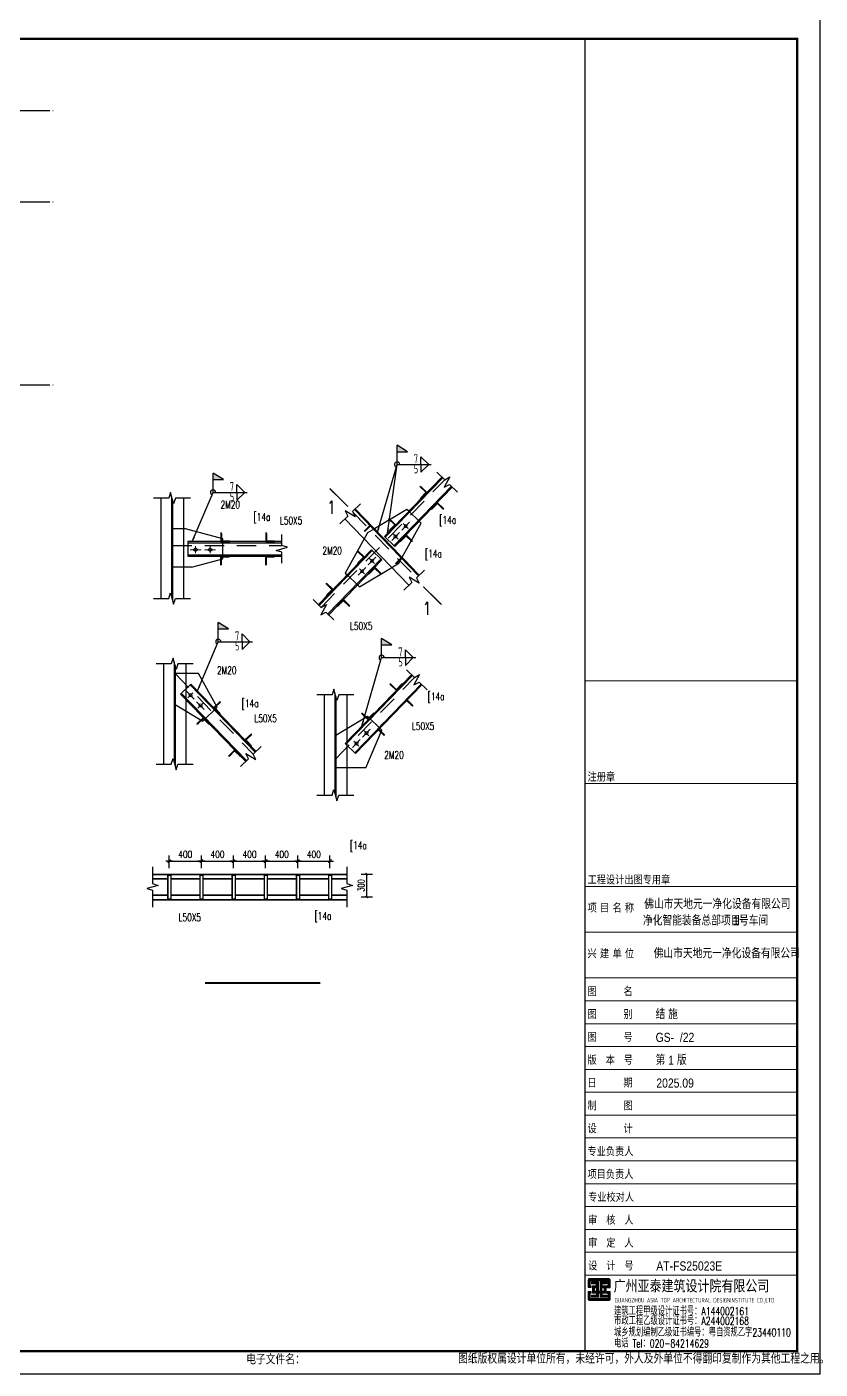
# Model space of a CAD drawing. Extents: x 95752 to 843522, y -411933 to 75567.
# Drawn here: x 551174 to 603223, y -102321 to -14245 of the extents above; entities that cross this region are included whole.
import ezdxf
from ezdxf.enums import TextEntityAlignment as Align

# ---------------------------------------------------------------- set-up
doc = ezdxf.new("R2010")
doc.units = 0
doc.header["$LTSCALE"] = 1000
doc.header["$MEASUREMENT"] = 0
doc.linetypes.add('2', pattern=[5, 1.5, -1, 1.5, -1])
doc.linetypes.add('DOTE', pattern=[2.42, 2, -0.2, 0.02, -0.2])
for name, color, linetype, lineweight in [('10', 7, 'Continuous', 18), ('14', 2, 'Continuous', 20), ('尺寸标注', 9, 'Continuous', 18)]:
    doc.layers.add(name, color=color, linetype=linetype, lineweight=lineweight)
for name, color, linetype in [('13', 4, 'Continuous'), ('180', 7, '2'), ('_0', 7, 'Continuous'), ('AXIS', 3, 'Continuous'), ('DIM_SYMB', 3, 'Continuous'), ('DOTE', 1, 'Continuous'), ('OTHER', 7, 'Continuous'), ('PUB_DIM', 3, 'Continuous'), ('PUB_TEXT', 7, 'Continuous'), ('PUB_TITLE', 4, 'Continuous'), ('WELD', 7, 'Continuous'), ('WELD_TEXT', 7, 'Continuous')]:
    doc.layers.add(name, color=color, linetype=linetype)
doc.styles.add('_HZTXT', font='gs_txt.shx', dxfattribs={"width": 0.8, "bigfont": 'hzdx.shx'})
doc.styles.add('_TCH_DIM', font='SIMPLEX', dxfattribs={"bigfont": 'GBCBIG'})
doc.styles.add('_TCH_DIM_T3', font='SIMPLEX', dxfattribs={"width": 0.705882, "bigfont": 'GBCBIG'})
doc.styles.add('dim_font', font='SIMPLEX.shx', dxfattribs={"width": 0.8})
doc.styles.add('HT', font='simhei.ttf')
doc.styles.add('HZTXT', font='romans.shx', dxfattribs={"width": 0.7, "bigfont": 'hzdx.shx'})
doc.styles.add('hztxt0', font='romans.shx', dxfattribs={"bigfont": 'gbcbig0.shx'})
doc.styles.get("Standard").update_dxf_attribs({"font": 'gbenor.shx', "bigfont": 'gbcbig.shx'})
doc.styles.add('TSSD_Label', font='tssdeng.shx', dxfattribs={"width": 0.7, "bigfont": 'hztxt.shx'})
doc.styles.add('宋体', font='SimSun.ttf')
doc.dimstyles.new('TSSD_LEADER_STYLE_400.0', dxfattribs={"dimtxt": 0.18, "dimasz": 400, "dimexe": 0.18, "dimexo": 0.0625, "dimgap": 0.09, "dimtad": 0, "dimtih": 1, "dimtoh": 1, "dimdec": 4, "dimzin": 0, "dimdsep": 46, "dimtxsty": 'Standard', "dimcen": 0.09, "dimadec": 0, "dimazin": 0, "dimtfac": 1, "dimtdec": 4, "dimtofl": 0, "dimtmove": 0, "dimatfit": 3, "dimfxl": 1, "dimtolj": 1, "dimtzin": 0, "dimarcsym": 0})

# ---------------------------------------------------------------- blocks, each defined once
blk = doc.blocks.new('A$C703777E7')
for p, q in [((0, 50), (0, 50)), ((0, 50), (0, 0)), ((4, 46), (4, 8)), ((8, 4), (46, 4)), ((0, 0), (50, 0)), ((50, 0), (50, 0))]:
    blk.add_line(p, q)
for centre, start, end in [((0, 46), 0, 90), ((8, 8), 180, 270), ((46, 0), 0, 90)]:
    blk.add_arc(centre, 4, start, end)
blk = doc.blocks.new('_WELD001')
at = {"linetype": 'ByBlock'}
h = blk.add_hatch(color=0, dxfattribs=at)
h.paths.add_polyline_path([(0.8, 1), (0, 1.5), (0, 1)])
edge = h.paths.add_edge_path()
edge.add_line((0, 0), (0, 1.5))
at = {"color": 0, "linetype": 'ByBlock'}
for p, q in [((0, 0), (0, 1.5)), ((0.8, 1), (0, 1.5)), ((0, 1), (0.8, 1))]:
    blk.add_line(p, q, dxfattribs=at)
blk = doc.blocks.new('_WELD004')
at = {"color": 0, "linetype": 'ByBlock'}
for p, q in [((0, 1), (1, 0)), ((0, 0), (0, 1))]:
    blk.add_line(p, q, dxfattribs=at)
blk = doc.blocks.new('_DIMX')
blk.add_line((-150, 0), (150, 0))
at = {"const_width": 50}
blk.add_lwpolyline([(-70, -70), (70, 70)], dxfattribs=at)
blk = doc.blocks.new('_ArchTick')
at = {"color": 0, "linetype": 'ByBlock', "const_width": 0.4}
blk.add_lwpolyline([(-0.5, -0.5), (0.5, 0.5)], dxfattribs=at)
blk = doc.blocks.new('弘吉车间2')
at = {"layer": '14'}
h = blk.add_hatch(dxfattribs=at)
h.set_pattern_fill('ANSI31', color=256, scale=100, angle=135, style=0)
h.set_pattern_definition([(180, (-226475.39, -78017.824), (-3e-15, -12.5), [])])
edge = h.paths.add_edge_path()
edge.add_line((-9011, 2855), (-9011, 2773))
edge.add_line((-9011, 2773), (-9152, 2773))
edge.add_line((-9152, 2773), (-9152, 3084))
edge.add_arc((-9062, 3084), 90, 90, 180, ccw=False)
edge.add_line((-9062, 3174), (-8271, 3174))
edge.add_arc((-8271, 3084), 90, 0, 90, ccw=False)
edge.add_line((-8181, 3084), (-8181, 2768))
edge.add_line((-8181, 2768), (-8311, 2768))
edge.add_line((-8311, 2768), (-8311, 2862))
edge.add_line((-8311, 2862), (-8282, 2862))
edge.add_line((-8282, 2862), (-8268, 2862))
edge.add_line((-8268, 2862), (-8268, 3074))
edge.add_line((-8268, 3074), (-9055, 3074))
edge.add_line((-9055, 3074), (-9055, 2855))
edge.add_line((-9055, 2855), (-9011, 2855))
h.paths.add_polyline_path([(-8629, 2622), (-8629, 3030), (-8321, 3030), (-8321, 2942), (-8535, 2942), (-8535, 2855), (-8362, 2855), (-8362, 2525), (-8542, 2525), (-8542, 2442), (-8320, 2442), (-8320, 2365), (-8628, 2365), (-8628, 2526), (-8697, 2526), (-8697, 2365), (-9006, 2365), (-9006, 2442), (-8784, 2442), (-8784, 2525), (-8963, 2525), (-8963, 2855), (-8790, 2855), (-8790, 2942), (-9004, 2942), (-9004, 3030), (-8697, 3030), (-8697, 2622)])
h.paths.add_polyline_path([(-8874, 2772), (-8776, 2772), (-8776, 2616), (-8874, 2616)], flags=16)
h.paths.add_polyline_path([(-8452, 2772), (-8549, 2772), (-8549, 2616), (-8452, 2616)], flags=16)
edge = h.paths.add_edge_path()
edge.add_line((-9011, 2525), (-9011, 2607))
edge.add_line((-9011, 2607), (-9152, 2607))
edge.add_line((-9152, 2607), (-9152, 2296))
edge.add_arc((-9062, 2296), 90, 180, 270)
edge.add_line((-9062, 2206), (-8271, 2206))
edge.add_arc((-8271, 2296), 90, 270, 360)
edge.add_line((-8181, 2296), (-8181, 2612))
edge.add_line((-8181, 2612), (-8311, 2612))
edge.add_line((-8311, 2612), (-8311, 2518))
edge.add_line((-8311, 2518), (-8282, 2518))
edge.add_line((-8282, 2518), (-8268, 2518))
edge.add_line((-8268, 2518), (-8268, 2306))
edge.add_line((-8268, 2306), (-9055, 2306))
edge.add_line((-9055, 2306), (-9055, 2525))
edge.add_line((-9055, 2525), (-9011, 2525))
for p, q in [((-9300, 29320), (-9300, 0)), ((-9300, 29320), (0, 29320)), ((-9300, 24820), (0, 24820)), ((-9300, 20320), (0, 20320)), ((-9300, 18320), (0, 18320)), ((-9300, 16320), (0, 16320)), ((-9300, 15320), (0, 15320)), ((-9300, 14320), (0, 14320)), ((-9300, 13320), (0, 13320)), ((-9300, 12320), (0, 12320)), ((-9300, 11320), (0, 11320)), ((-9300, 10320), (0, 10320)), ((-9300, 9320), (0, 9320)), ((-9300, 8320), (0, 8320)), ((-9300, 7320), (0, 7320)), ((-9300, 6320), (0, 6320)), ((-9300, 5320), (0, 5320)), ((-9300, 4320), (0, 4320)), ((-9300, 3320), (0, 3320)), ((-9300, 3320), (0, 3320))]:
    blk.add_line(p, q, dxfattribs=at)
for points in [[(-9300, 0), (0, 0), (0, 29320), (-9300, 29320)], [(-8874, 2772), (-8776, 2772), (-8776, 2616), (-8874, 2616)], [(-8452, 2772), (-8549, 2772), (-8549, 2616), (-8452, 2616)]]:
    blk.add_lwpolyline(points, close=True, dxfattribs=at)
for points in [[(-9011, 2855), (-9011, 2773), (-9152, 2773), (-9152, 3084, -0.414214), (-9062, 3174), (-8271, 3174, -0.414214), (-8181, 3084), (-8181, 2768), (-8311, 2768), (-8311, 2862), (-8282, 2862), (-8268, 2862), (-8268, 3074), (-9055, 3074), (-9055, 2855)], [(-9011, 2525), (-9011, 2607), (-9152, 2607), (-9152, 2296, 0.414214), (-9062, 2206), (-8271, 2206, 0.414214), (-8181, 2296), (-8181, 2612), (-8311, 2612), (-8311, 2518), (-8282, 2518), (-8268, 2518), (-8268, 2306), (-9055, 2306), (-9055, 2525)]]:
    blk.add_lwpolyline(points, format="xyb", close=True, dxfattribs=at)
blk.add_lwpolyline([(-8629, 2622), (-8629, 2622), (-8629, 3030), (-8321, 3030), (-8321, 2942), (-8535, 2942), (-8535, 2855), (-8362, 2855), (-8362, 2525), (-8542, 2525), (-8542, 2442), (-8320, 2442), (-8320, 2365), (-8628, 2365), (-8628, 2526), (-8697, 2526), (-8697, 2365), (-9006, 2365), (-9006, 2442), (-8784, 2442), (-8784, 2525), (-8963, 2525), (-8963, 2855), (-8790, 2855), (-8790, 2942), (-9004, 2942), (-9004, 3030), (-8697, 3030), (-8697, 2622), (-8629, 2622)], dxfattribs=at)
at = {"layer": '13', "color": 7, "style": '_HZTXT', "width": 0.85}
for s, height, p in [('佛山市天地元一净化设备有限公司', 417.91, (-6694, 19336)), ('净化智能装备总部项目-', 417.91, (-6750, 18616)), ('1号车间', 417.9, (-2815, 18616)), ('佛山市天地元一净化设备有限公司', 417.91, (-6282, 17179)), ('结 施', 400, (-6198, 14522)), ('GS-  /22', 400, (-6198, 13522)), ('第 1 版', 400, (-6198, 12522)), ('2025.09', 400, (-6166, 11522)), ('AT-FS25023E', 400, (-6166, 3522))]:
    blk.add_text(s, height=height, dxfattribs=at).set_placement(p)
at = {"layer": '13', "style": 'HZTXT', "width": 0.7}
for s, p in [('建筑工程甲级设计证书号：A144002161', (-8015, 1568)), ('市政工程乙级设计证书号：A244002168', (-8015, 1144)), ('城乡规划编制乙级证书编号：粤自资规乙字23440110', (-8015, 639)), ('电话 Tel：020-84214629', (-8015, 159))]:
    blk.add_text(s, height=350, rotation=359.99972, dxfattribs=at).set_placement(p)
at = {"layer": '14'}
for s, height, style, width, p in [('注册章', 350, '宋体', 0.82, (-9173, 24949)), ('工程设计出图专用章', 350, '宋体', 0.82, (-9173, 20449)), ('项', 350, '宋体', 0.82, (-9176, 19220)), ('目', 350, '宋体', 0.82, (-8632, 19220)), ('名', 350, '宋体', 0.82, (-8081, 19220)), ('称', 350, '宋体', 0.82, (-7542, 19220)), ('建', 350, '宋体', 0.82, (-8632, 17220)), ('单', 350, '宋体', 0.82, (-8081, 17220)), ('位', 350, '宋体', 0.82, (-7542, 17220)), ('兴', 350, '宋体', 0.82, (-9176, 17220)), ('图      名', 350, '宋体', 0.82, (-9176, 15566)), ('图      别', 350, '宋体', 0.82, (-9176, 14566)), ('图      号', 350, '宋体', 0.82, (-9176, 13566)), ('版  本  号', 350, '宋体', 0.82, (-9176, 12566)), ('日      期', 350, '宋体', 0.82, (-9176, 11566)), ('制      图', 350, '宋体', 0.82, (-9176, 10566)), ('设      计', 350, '宋体', 0.82, (-9176, 9566)), ('专业负责人', 350, '宋体', 0.82, (-9176, 8566)), ('项目负责人', 350, '宋体', 0.82, (-9176, 7566)), ('专业校对人', 350, '宋体', 0.82, (-9149, 6566, -24845)), ('审  核  人', 350, '宋体', 0.82, (-9149, 5566, -24845)), ('审  定  人', 350, '宋体', 0.82, (-9149, 4566, -24845)), ('设  计  号', 350, '宋体', 0.82, (-9149, 3566, -24845)), ('广州亚泰建筑设计院有限公司', 480, 'HT', 0.8, (-8033, 2612))]:
    blk.add_text(s, height=height, dxfattribs=dict(at, style=style, width=width)).set_placement(p)
at = {"layer": '14', "width": 0.8}
blk.add_text('GUANGZHOU ASIA TOP ARCHITECTURAL DESIGNINSTITUTE CO.,LTD', height=198, rotation=359.99972, dxfattribs=at).set_placement((-7987, 2124, -24845))
at = {"layer": '14', "style": 'hztxt0'}
for s, p in [('电子文件名：', (-24105, -584)), ('图纸版权属设计单位所有，未经许可，外人及外单位不得翻印复制作为其他工程之用。', (-14838, -548))]:
    blk.add_text(s, height=450, rotation=359.99972, dxfattribs=at).set_placement(p)
blk = doc.blocks.new('ss1.1')
for p, q in [((101153, 367215), (101153, 359414)), ((101993, 367344), (101993, 359543)), ((102063, 367087), (102063, 359286)), ((102903, 367215), (102903, 359414)), ((101349, 354334), (101349, 346533)), ((102189, 354462), (102189, 346661)), ((102259, 354205), (102259, 346404)), ((103099, 354334), (103099, 346533)), ((113852, 351921), (113852, 344120)), ((114692, 352049), (114692, 344248)), ((114762, 351792), (114762, 343991)), ((115602, 351921), (115602, 344120)), ((100492, 338540), (100492, 337240)), ((100492, 337980), (115604, 337980)), ((100492, 337955), (115604, 337955)), ((100492, 337630), (101691, 337630)), ((100492, 337605), (101691, 337605)), ((101676, 337905), (101926, 337905)), ((101676, 337905), (101676, 336055)), ((101691, 337905), (101691, 336055)), ((101926, 337905), (101926, 336055)), ((101926, 337630), (104191, 337630)), ((101926, 337605), (104191, 337605)), ((104176, 337905), (104426, 337905)), ((104176, 337905), (104176, 336055)), ((104191, 337905), (104191, 336055)), ((104426, 337905), (104426, 336055)), ((104426, 337630), (106691, 337630)), ((104426, 337605), (106691, 337605)), ((106676, 337905), (106926, 337905)), ((106676, 337905), (106676, 336055)), ((106691, 337905), (106691, 336055)), ((106926, 337905), (106926, 336055)), ((106926, 337630), (109191, 337630)), ((106926, 337605), (109191, 337605)), ((109176, 337905), (109426, 337905)), ((109176, 337905), (109176, 336055)), ((109191, 337905), (109191, 336055)), ((109426, 337905), (109426, 336055)), ((109426, 337630), (111691, 337630)), ((109426, 337605), (111691, 337605)), ((111676, 337905), (111926, 337905)), ((111676, 337905), (111676, 336055)), ((111691, 337905), (111691, 336055)), ((111926, 337905), (111926, 336055)), ((111926, 337630), (114191, 337630)), ((111926, 337605), (114191, 337605)), ((114176, 337905), (114426, 337905)), ((114176, 337905), (114176, 336055)), ((114191, 337905), (114191, 336055)), ((114426, 337905), (114426, 336055)), ((114426, 337630), (115604, 337630)), ((114426, 337605), (115604, 337605)), ((100492, 336355), (101691, 336355)), ((100492, 336330), (101691, 336330)), ((101926, 336355), (104191, 336355)), ((101926, 336330), (104191, 336330)), ((104426, 336355), (106691, 336355)), ((104426, 336330), (106691, 336330)), ((106926, 336355), (109191, 336355)), ((106926, 336330), (109191, 336330)), ((109426, 336355), (111691, 336355)), ((109426, 336330), (111691, 336330)), ((111926, 336355), (114191, 336355)), ((111926, 336330), (114191, 336330)), ((114426, 336355), (115604, 336355)), ((114426, 336330), (115604, 336330)), ((100492, 336005), (115604, 336005)), ((100492, 335980), (115604, 335980)), ((101676, 336055), (101926, 336055)), ((104176, 336055), (104426, 336055)), ((106676, 336055), (106926, 336055)), ((109176, 336055), (109426, 336055)), ((111676, 336055), (111926, 336055)), ((114176, 336055), (114426, 336055))]:
    blk.add_line(p, q)
at = {"layer": '10'}
for p, q in [((119115, 363930), (119700, 364534)), ((119206, 364427), (119609, 364037)), ((119894, 364735), (120478, 365339)), ((119985, 365231), (120388, 364842)), ((103858, 363484), (103858, 362924)), ((104978, 363484), (104978, 362924)), ((103438, 363204), (104278, 363204)), ((104558, 363204), (105398, 363204)), ((117279, 362032), (117863, 362636)), ((117369, 362529), (117772, 362139)), ((116500, 361227), (117084, 361831)), ((116591, 361724), (116993, 361334)), ((103157, 352192), (103742, 351588)), ((103651, 352085), (103248, 351695)), ((103936, 351387), (104520, 350783)), ((104430, 351280), (104027, 350890)), ((116844, 348636), (117428, 349240)), ((116935, 349133), (117337, 348743)), ((116065, 347831), (116649, 348435)), ((116156, 348328), (116559, 347938))]:
    blk.add_line(p, q, dxfattribs=at)
at = {"layer": '10', "color": 1}
for p, q in [((119307, 364329), (119281, 364101)), ((119534, 364363), (119307, 364329)), ((119508, 364135), (119534, 364363)), ((120086, 365134), (120060, 364906)), ((120060, 364906), (120287, 364939)), ((120313, 365168), (120086, 365134)), ((120287, 364939), (120313, 365168)), ((103858, 363344), (103676, 363204)), ((104040, 363204), (103858, 363344)), ((104978, 363344), (104796, 363204)), ((105160, 363204), (104978, 363344)), ((119281, 364101), (119508, 364135)), ((103676, 363204), (103858, 363064)), ((103858, 363064), (104040, 363204)), ((104796, 363204), (104978, 363064)), ((104978, 363064), (105160, 363204)), ((117470, 362431), (117444, 362203)), ((117444, 362203), (117671, 362236)), ((117697, 362465), (117470, 362431)), ((117671, 362236), (117697, 362465)), ((116691, 361626), (116665, 361398)), ((116665, 361398), (116892, 361432)), ((116918, 361660), (116691, 361626)), ((116892, 361432), (116918, 361660)), ((103323, 352021), (103349, 351793)), ((103550, 351987), (103323, 352021)), ((103349, 351793), (103576, 351759)), ((103576, 351759), (103550, 351987)), ((104102, 351216), (104128, 350988)), ((104329, 351182), (104102, 351216)), ((104128, 350988), (104355, 350954)), ((104355, 350954), (104329, 351182)), ((117036, 349035), (117010, 348807)), ((117010, 348807), (117237, 348841)), ((117263, 349069), (117036, 349035)), ((117237, 348841), (117263, 349069)), ((116257, 348230), (116231, 348002)), ((116231, 348002), (116458, 348036)), ((116484, 348264), (116257, 348230)), ((116458, 348036), (116484, 348264))]:
    blk.add_line(p, q, dxfattribs=at)
at = {"layer": '10'}
for centre, start, end in [((120186, 365037), 0, 180), ((120186, 365037), 180, 0), ((119407, 364232), 0, 180), ((119407, 364232), 180, 0), ((103858, 363204), 45.93919, 225.93919), ((103858, 363204), 225.93919, 45.93919), ((104978, 363204), 45.93919, 225.93919), ((104978, 363204), 225.93919, 45.93919), ((117571, 362334), 0, 180), ((117571, 362334), 180, 0), ((116792, 361529), 0, 180), ((116792, 361529), 180, 0), ((103449, 351890), 0, 180), ((103449, 351890), 180, 0), ((104228, 351085), 0, 180), ((104228, 351085), 180, 0), ((117136, 348938), 0, 180), ((117136, 348938), 180, 0), ((116357, 348133), 0, 180), ((116357, 348133), 180, 0)]:
    blk.add_arc(centre, 21, start, end, dxfattribs=at)
at = {"layer": '180'}
for p, q in [((113622, 358718), (123227, 368644)), ((116086, 366127), (121045, 361003)), ((102063, 363527), (110549, 363527)), ((102270, 353574), (108335, 347307)), ((114762, 346950), (120873, 353264))]:
    blk.add_line(p, q, dxfattribs=at)
at = {"layer": '180', "color": 2, "linetype": 'Continuous'}
for p, q in [((123007, 368857), (118536, 364237)), ((118596, 364179), (123067, 368799)), ((119281, 363517), (123752, 368137)), ((119341, 363459), (123812, 368079)), ((115459, 365606), (120444, 360454)), ((116203, 366326), (121188, 361175)), ((121249, 361233), (116264, 366384)), ((120278, 366340), (117765, 364833)), ((121234, 365415), (120429, 366194)), ((103080, 364820), (102063, 364820)), ((105978, 364044), (103080, 364820)), ((119911, 362616), (121385, 365269)), ((110549, 363834), (103256, 363834)), ((103256, 363750), (110549, 363750)), ((105978, 362714), (105978, 363834)), ((116967, 364047), (115492, 361394)), ((103256, 362798), (110549, 362798)), ((103256, 362714), (110549, 362714)), ((103543, 361851), (105978, 362504)), ((117537, 363205), (113401, 358932)), ((113462, 358873), (117597, 363146)), ((114146, 358211), (118281, 362484)), ((114206, 358153), (118341, 362426)), ((103543, 361851), (102063, 361851)), ((115492, 361394), (115643, 361248)), ((115643, 361248), (116448, 360469)), ((116599, 360323), (119113, 361830)), ((116448, 360469), (116599, 360323)), ((104070, 353574), (102259, 353574)), ((105528, 350951), (104070, 353574)), ((120652, 353477), (115486, 348139)), ((115546, 348080), (120713, 353419)), ((102679, 351982), (107750, 346741)), ((102739, 352040), (107811, 346800)), ((103423, 352702), (108495, 347462)), ((108555, 347520), (103484, 352761)), ((116230, 347418), (121397, 352757)), ((116291, 347360), (121457, 352698)), ((102259, 351176), (104421, 349880)), ((104572, 350026), (105377, 350804)), ((117228, 350241), (114762, 348763)), ((118184, 349316), (117379, 350095)), ((117096, 346231), (118335, 349170)), ((117096, 346231), (114762, 346231))]:
    blk.add_line(p, q, dxfattribs=at)
at = {"layer": '180', "color": 2}
for p, q in [((120429, 366194), (120278, 366340)), ((121385, 365269), (121234, 365415)), ((117223, 364508), (116967, 364047)), ((117765, 364833), (117223, 364508)), ((103256, 363834), (103256, 362714)), ((103256, 363834), (103256, 363750)), ((105978, 363834), (105978, 364044)), ((118536, 364237), (119341, 363459)), ((105978, 362504), (105978, 362714)), ((118341, 362426), (117537, 363205)), ((119655, 362155), (119911, 362616)), ((119113, 361830), (119655, 362155)), ((102259, 353574), (102259, 351176)), ((103484, 352761), (102679, 351982)), ((103484, 352761), (103423, 352702)), ((105377, 350804), (105528, 350951)), ((104421, 349880), (104572, 350026)), ((117379, 350095), (117228, 350241)), ((114762, 348763), (114762, 346231)), ((118335, 349170), (118184, 349316)), ((115486, 348139), (116291, 347360)), ((115486, 348139), (115546, 348080))]:
    blk.add_line(p, q, dxfattribs=at)
at = {"layer": 'AXIS'}
for p, q in [((101801, 338439), (101801, 339432)), ((104301, 338439), (104301, 339432)), ((104301, 338439), (104301, 339432)), ((106801, 338439), (106801, 339432)), ((106801, 338439), (106801, 339432)), ((109301, 338439), (109301, 339432)), ((109301, 338439), (109301, 339432)), ((111801, 338439), (111801, 339432)), ((111801, 338439), (111801, 339432)), ((114301, 338439), (114301, 339432)), ((101803, 338988), (104299, 338988)), ((104303, 338988), (106799, 338988)), ((106803, 338988), (109299, 338988)), ((109303, 338988), (111799, 338988)), ((111803, 338988), (114299, 338988))]:
    blk.add_line(p, q, dxfattribs=at)
at = {"layer": 'DIM_SYMB'}
for points in [[(107355, 366257, 0, 0, 0), (106113, 366257, 0, 0, 0), (104042, 363581, 80, 0, 0), (103858, 363344, 0, 0, 0)], [(123709, 364756, 0, 0, 0), (122468, 364756, 0, 0, 0), (121755, 365904, 80, 0, 0), (121597, 366159, 0, 0, 0)], [(109256, 364989, 0, 0, 0), (108015, 364989, 0, 0, 0), (107318, 364007, 80, 0, 0), (107144, 363763, 0, 0, 0)], [(112227, 365019, 0, 0, 0), (110547, 365019, 0, 0, 0), (109850, 364037, 80, 0, 0), (109676, 363793, 0, 0, 0)], [(113719, 362682, 0, 0, 0), (115362, 362682, 0, 0, 0), (116543, 361732, 80, 0, 0), (116777, 361544, 0, 0, 0)], [(122592, 362129, 0, 0, 0), (121350, 362129, 0, 0, 0), (120826, 361661, 80, 0, 0), (120602, 361461, 0, 0, 0)], [(117677, 356815, 0, 0, 0), (115797, 356815, 0, 0, 0), (114355, 360060, 80, 0, 0), (114233, 360334, 0, 0, 0)], [(107081, 353376, 0, 0, 0), (105840, 353376, 0, 0, 0), (104402, 351351, 80, 0, 0), (104228, 351106, 0, 0, 0)], [(122493, 349028, 0, 0, 0), (120613, 349028, 0, 0, 0), (119577, 351896, 80, 0, 0), (119475, 352178, 0, 0, 0)], [(122795, 351026, 0, 0, 0), (121554, 351026, 0, 0, 0), (120841, 352175, 80, 0, 0), (120683, 352430, 0, 0, 0)], [(108339, 350484, 0, 0, 0), (107098, 350484, 0, 0, 0), (106401, 349502, 80, 0, 0), (106227, 349257, 0, 0, 0)], [(110244, 349637, 0, 0, 0), (108565, 349637, 0, 0, 0), (107868, 348655, 80, 0, 0), (107694, 348410, 0, 0, 0)], [(120087, 346795, 0, 0, 0), (118444, 346795, 0, 0, 0), (117307, 348667, 80, 0, 0), (117151, 348923, 0, 0, 0)], [(116436, 339449, 0, 0, 0), (115194, 339449, 0, 0, 0), (114834, 338088, 80, 0, 0), (114758, 337798, 0, 0, 0)], [(104350, 334151, 0, 0, 0), (102670, 334151, 0, 0, 0), (101796, 336496, 80, 0, 0), (101691, 336777, 0, 0, 0)], [(113682, 333961, 0, 0, 0), (112441, 333961, 0, 0, 0), (112292, 336031, 80, 0, 0), (112270, 336330, 0, 0, 0)]]:
    blk.add_lwpolyline(points, format="xyseb", dxfattribs=at)
at = {"layer": 'OTHER'}
for p, q in [((122605, 369247), (123223, 368649)), ((123629, 368868), (123190, 368068)), ((123223, 368649), (123629, 368868)), ((101908, 367655), (101768, 367215)), ((102148, 366775), (101908, 367655)), ((123190, 368068), (123596, 368287)), ((123596, 368287), (124214, 367689)), ((101768, 367215), (100593, 367215)), ((102288, 367215), (102148, 366775)), ((103463, 367215), (102288, 367215)), ((116675, 366783), (116057, 366185)), ((115684, 365823), (115066, 365225)), ((115478, 366237), (115684, 365823)), ((116263, 365771), (115478, 366237)), ((116057, 366185), (116263, 365771)), ((110549, 363534), (110549, 364394)), ((110109, 363154), (110989, 363394)), ((110989, 363394), (110549, 363534)), ((110549, 363014), (110109, 363154)), ((110549, 362154), (110549, 363014)), ((121652, 361623), (121034, 361025)), ((120660, 360664), (120042, 360066)), ((120455, 361077), (120660, 360664)), ((121239, 360612), (120455, 361077)), ((121034, 361025), (121239, 360612)), ((100593, 359414), (101768, 359414)), ((101768, 359414), (101908, 359854)), ((101908, 359854), (102148, 358974)), ((102148, 358974), (102288, 359414)), ((102288, 359414), (103463, 359414)), ((112999, 359321), (113617, 358723)), ((114024, 358942), (113584, 358143)), ((113584, 358143), (113991, 358361)), ((113617, 358723), (114024, 358942)), ((113991, 358361), (114609, 357763)), ((101964, 354334), (100789, 354334)), ((102104, 354774), (101964, 354334)), ((102344, 353894), (102104, 354774)), ((102484, 354334), (102344, 353894)), ((103659, 354334), (102484, 354334)), ((120250, 353867), (120868, 353269)), ((121275, 353488), (120835, 352688)), ((120835, 352688), (121242, 352907)), ((120868, 353269), (121275, 353488)), ((121242, 352907), (121860, 352309)), ((114467, 351921), (113292, 351921)), ((114607, 352361), (114467, 351921)), ((114847, 351481), (114607, 352361)), ((114987, 351921), (114847, 351481)), ((116162, 351921), (114987, 351921)), ((108340, 347311), (108958, 347909)), ((101964, 346533), (102104, 346973)), ((102104, 346973), (102344, 346093)), ((107348, 346352), (107966, 346950)), ((107761, 347363), (108545, 346898)), ((107966, 346950), (107761, 347363)), ((108545, 346898), (108340, 347311)), ((100789, 346533), (101964, 346533)), ((102344, 346093), (102484, 346533)), ((102484, 346533), (103659, 346533)), ((114467, 344120), (114607, 344560)), ((114607, 344560), (114847, 343680)), ((113292, 344120), (114467, 344120)), ((114847, 343680), (114987, 344120)), ((114987, 344120), (116162, 344120)), ((115604, 338540), (115604, 337240)), ((100492, 337240), (100932, 337100)), ((115604, 337240), (116044, 337100)), ((100932, 337100), (100052, 336860)), ((100052, 336860), (100492, 336720)), ((100492, 336720), (100492, 335420)), ((116044, 337100), (115164, 336860)), ((115164, 336860), (115604, 336720)), ((115604, 336720), (115604, 335420))]:
    blk.add_line(p, q, dxfattribs=at)
at = {"layer": 'PUB_DIM'}
for p, q in [((116737, 337980), (117611, 337980)), ((117167, 336203), (117167, 337980)), ((116737, 336203), (117611, 336203))]:
    blk.add_line(p, q, dxfattribs=at)
at = {"layer": 'PUB_DIM', "const_width": 100}
for points in [[(114280, 367963), (115705, 366560)], [(122982, 358932), (121557, 360336)]]:
    blk.add_lwpolyline(points, dxfattribs=at)
at = {"layer": 'WELD'}
for p, q in [((119521, 369827), (122180, 369827)), ((105212, 367666), (107871, 367666)), ((105620, 356051), (108279, 356051)), ((118321, 354811), (120980, 354811))]:
    blk.add_line(p, q, dxfattribs=at)
for centre in [(119521, 369827), (105212, 367666), (105620, 356051), (118321, 354811)]:
    blk.add_arc(centre, 200, 0, 247.18996, dxfattribs=at)
at = {"layer": '尺寸标注'}
blk.add_line((119624, 352414), (120652, 353477), dxfattribs=at)
for p, xscale, yscale, zscale, rotation in [((121845, 367657), -14.00000000014727, 14.00000000014727, 14.00000000014728, 45.93607892510581), ((122650, 366878), 14.00000000014716, 14.00000000014716, 14.00000000014716, 225.9423318897051), ((119411, 365142), -14.00000000014727, 14.00000000014727, 14.00000000014728, 45.93607892510581), ((105810, 363834), 14.00000000014729, 14.00000000014729, 14.00000000014729, 0.0031417320118392), ((109310, 363834), 14.00000000014729, 14.00000000014729, 14.00000000014729, 0.0031417320118392), ((117466, 365142), -14.00000000014727, 14, 14, 134.0576681102949), ((120216, 364363), 14.00000000014716, 14.00000000014716, 14.00000000014716, 225.9423318897051), ((105810, 362714), -14.00000000014729, 14.00000000014729, 14.00000000014729, 179.9968582679881), ((109310, 362714), -14.00000000014729, 14.00000000014729, 14.00000000014729, 179.9968582679881), ((116977, 362627), -14.00000000014727, 14.00000000014727, 14.00000000014728, 45.93607892510581), ((119900, 362627), -14.00000000014727, 14, 14, 134.0576681102949), ((117782, 361848), 14.00000000014716, 14.00000000014716, 14.00000000014716, 225.9423318897051), ((114543, 360112), -14.00000000014727, 14.00000000014727, 14.00000000014728, 45.93607892510581), ((115348, 359333), 14.00000000014716, 14.00000000014716, 14.00000000014716, 225.9423318897051), ((119464, 352251), 14.00000000014729, 14.00000000014729, 14.00000000014729, 45.93606650031921), ((120209, 351530), -14.00000000014716, 13.99999999999988, 14, 225.9423318897051), ((105260, 350925), 14.00000000014726, 14.00000000014726, 14.00000000014726, 314.0639515742905), ((117261, 349976), 14.00000000014729, 14.00000000014729, 14.00000000014729, 45.93606650031921), ((104463, 350151), -14.0000000001473, 14.0000000001473, 14.00000000014729, 134.254803243047), ((118007, 349254), -14.00000000014716, 13.99999999999988, 14, 225.9423318897051), ((107694, 348410), 14.00000000014726, 14.00000000014726, 14.00000000014726, 314.0639515742905), ((106905, 347644), -14.0000000001473, 14.0000000001473, 14.00000000014729, 134.254803243047)]:
    blk.add_blockref('A$C703777E7', p, dxfattribs=dict(xscale=xscale, yscale=yscale, zscale=zscale, rotation=rotation))
at = {"layer": 'AXIS', "xscale": 1.777777777777777, "yscale": 1.777777777777777, "zscale": 1.777777777777777, "rotation": 180}
for p in [(101801, 338988), (104301, 338988), (106801, 338988), (109301, 338988), (111801, 338988)]:
    blk.add_blockref('_DIMX', p, dxfattribs=at)
at = {"layer": 'AXIS', "xscale": 1.777777777777777, "yscale": 1.777777777777777, "zscale": 1.777777777777777}
for p in [(104301, 338988), (106801, 338988), (109301, 338988), (111801, 338988), (114301, 338988)]:
    blk.add_blockref('_DIMX', p, dxfattribs=at)
at = {"layer": 'PUB_DIM', "xscale": 177.7777777777777, "yscale": 177.7777777777777, "zscale": 177.7777777777777}
for p, rotation in [((117167, 337980), 90), ((117167, 336203), 270)]:
    blk.add_blockref('_ArchTick', p, dxfattribs=dict(at, rotation=rotation))
at = {"layer": 'WELD'}
for name, p, xscale, yscale, zscale in [('_WELD001', (119521, 369827), 1000, 1000, 1000), ('_WELD004', (121380, 369827), 600, 600, 600), ('_WELD001', (105212, 367666), 1000, 1000, 1000), ('_WELD004', (107071, 367666), 600, 600, 600), ('_WELD001', (105620, 356051), 1000, 1000, 1000), ('_WELD004', (107479, 356051), 600, 600, 600), ('_WELD001', (118321, 354811), 1000, 1000, 1000), ('_WELD004', (120180, 354811), 600, 600, 600)]:
    blk.add_blockref(name, p, dxfattribs=dict(at, xscale=xscale, yscale=yscale, zscale=zscale))
at = {"layer": 'WELD', "xscale": -599.9999999999998, "yscale": 600, "zscale": 599.9999999999998, "rotation": 180}
for p in [(121380, 369827), (107071, 367666), (107479, 356051), (120180, 354811)]:
    blk.add_blockref('_WELD004', p, dxfattribs=at)
at = {"layer": 'AXIS', "color": 7, "char_height": 533.3, "attachment_point": 5, "style": 'dim_font'}
for insert in [(103051, 339521), (105551, 339521), (108051, 339521), (110551, 339521), (113051, 339521)]:
    blk.add_mtext('400', dxfattribs=dict(at, insert=insert))
at = {"layer": 'PUB_DIM', "style": 'dim_font', "width": 0.8}
for p in [(114422, 366506), (121853, 358641)]:
    blk.add_text('1', height=1000, dxfattribs=at).set_placement(p, align=Align.MIDDLE)
at = {"layer": 'PUB_DIM', "color": 7, "insert": (116724, 337092), "char_height": 528.9, "attachment_point": 5, "rotation": 90, "style": '_TCH_DIM_T3'}
blk.add_mtext('\\A1;300', dxfattribs=at)
at = {"layer": 'PUB_TEXT', "style": '_TCH_DIM', "width": 0.705882}
for s, p in [('2M20', (105795, 366415)), ('[14a', (108356, 365458)), ('L50X5', (110407, 365177)), ('[14a', (122809, 365225)), ('2M20', (113719, 362840)), ('[14a', (121692, 362599)), ('L50X5', (115857, 356972)), ('2M20', (105521, 353533)), ('[14a', (121895, 351495)), ('[14a', (107439, 350953)), ('L50X5', (108424, 349794)), ('L50X5', (120673, 349185)), ('2M20', (118527, 346952)), ('[14a', (115856, 339918)), ('[14a', (113102, 334430)), ('L50X5', (102530, 334309))]:
    blk.add_text(s, height=595, dxfattribs=at).set_placement(p)
at = {"layer": 'WELD_TEXT', "style": 'TSSD_Label', "width": 0.7}
for s, p in [('7', (120816, 369927)), ('5', (120816, 369145)), ('7', (106507, 367766)), ('5', (106507, 366984)), ('7', (106915, 356151)), ('5', (106915, 355369)), ('7', (119616, 354911)), ('5', (119616, 354129))]:
    blk.add_text(s, height=700, dxfattribs=at).set_placement(p)
at = {"layer": 'WELD'}
for points in [[(117982, 364495), (119521, 369827)], [(118774, 364483), (119519, 369821)], [(103600, 363834), (105212, 367666)], [(104008, 352218), (105620, 356051)], [(116783, 349479), (118321, 354811)]]:
    blk.add_leader(points, dimstyle='TSSD_LEADER_STYLE_400.0', dxfattribs=at)

msp = doc.modelspace()

# ---------------------------------------------------------------- linework, layer by layer
at = {"color": 2}
msp.add_lwpolyline([(587772.7, -101133), (601722.7, -101133), (601722.7, -15033), (587772.7, -15033)], close=True, dxfattribs=at)
at = {"layer": 'DIM_SYMB', "const_width": 140}
msp.add_lwpolyline([(562857.6, -76981.9), (570422.3, -76981.9)], dxfattribs=at)
at = {"layer": 'DOTE', "linetype": 'DOTE'}
for p, q in [((453884.5, -19737.2), (553029.4, -19737.2)), ((453884.5, -25737.2), (553029.4, -25737.2)), ((453884.5, -37737.2), (553029.4, -37737.2))]:
    msp.add_line(p, q, dxfattribs=at)
at = {"layer": 'PUB_TITLE'}
msp.add_lwpolyline([(445572.7, -102633), (603222.7, -102633), (603222.7, -13533), (445572.7, -13533)], close=True, dxfattribs=at)
at = {"layer": 'PUB_TITLE', "const_width": 150}
msp.add_lwpolyline([(449322.7, -101133), (601722.7, -101133), (601722.7, -15033), (449322.7, -15033)], close=True, dxfattribs=at)

# ---------------------------------------------------------------- block references
at = {"xscale": 0.84375, "yscale": 0.84375, "zscale": 0.84375}
msp.add_blockref('ss1.1', (474618.5, -355007.6), dxfattribs=at)
at = {"layer": '_0', "xscale": 1.5, "yscale": 1.5, "zscale": 1.5}
msp.add_blockref('弘吉车间2', (601722.7, -101133), dxfattribs=at)

doc.saveas('drawing.dxf')
